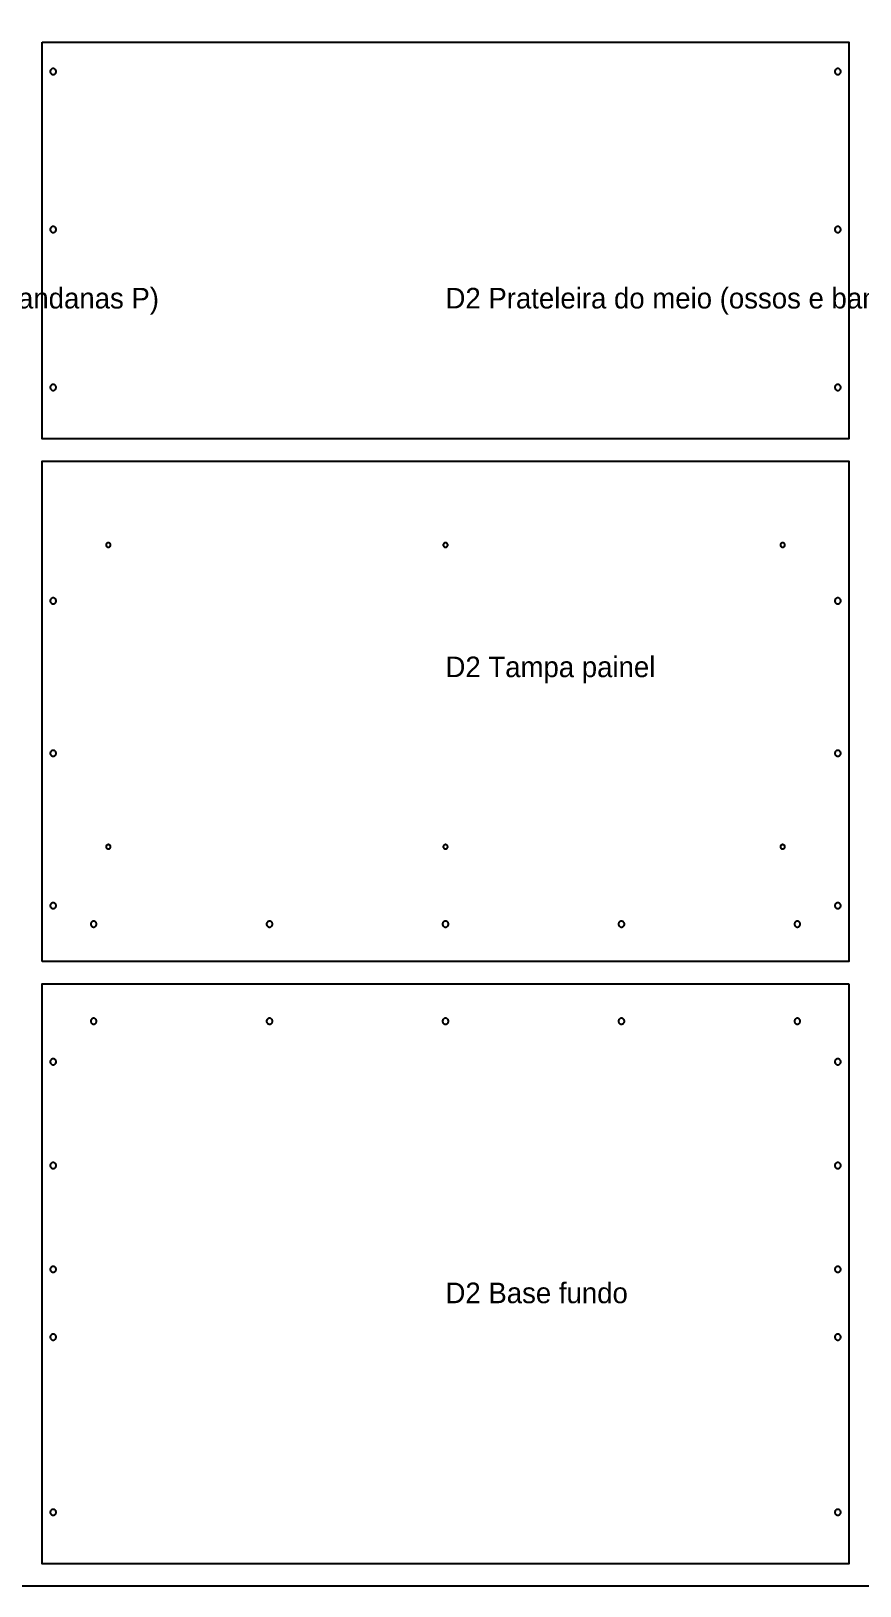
# Model space of a CAD drawing. Header units: millimetres. Extents: x 0 to 2802, y 0 to 1840.
# Drawn here: x 570 to 1134, y 0 to 1056 of the extents above; entities that cross this region are included whole.
import ezdxf

# ---------------------------------------------------------------- set-up
doc = ezdxf.new("R2010")
doc.units = ezdxf.units.MM
for name, color, linetype in [('CHAPA_NAO_CORTAR', 8, 'Continuous'), ('CORTE_EXTERNO', 1, 'Continuous'), ('CORTE_INTERNO', 5, 'Continuous'), ('ETIQUETAS_NAO_CORTAR', 8, 'Continuous')]:
    doc.layers.add(name, color=color, linetype=linetype)

msp = doc.modelspace()

# ---------------------------------------------------------------- linework, layer by layer
at = {"layer": 'CHAPA_NAO_CORTAR'}
msp.add_lwpolyline([(0, 0), (2750, 0), (2750, 1840), (0, 1840)], close=True, dxfattribs=at)
at = {"layer": 'CORTE_EXTERNO'}
for points in [[(578, 1048.5), (1126, 1048.5), (1126, 779), (578, 779), (578, 1048.5)], [(578, 424), (578, 764), (1126, 764), (1126, 424), (578, 424)], [(1126, 409), (1126, 15), (578, 15), (578, 409), (1126, 409)]]:
    msp.add_lwpolyline(points, close=True, dxfattribs=at)
at = {"layer": 'CORTE_INTERNO'}
for points in [[(587.3, 1029.3), (587.3, 1029.4), (587.2, 1029.6), (587, 1029.8), (586.9, 1029.9), (586.8, 1030), (586.6, 1030.2), (586.4, 1030.3), (586.3, 1030.3), (586.1, 1030.4), (585.9, 1030.5), (585.7, 1030.5), (585.5, 1030.5), (585.3, 1030.5), (585.1, 1030.5), (584.9, 1030.4), (584.7, 1030.3), (584.6, 1030.3), (584.4, 1030.2), (584.2, 1030), (584.1, 1029.9), (584, 1029.8), (583.8, 1029.6), (583.7, 1029.4), (583.7, 1029.3), (583.6, 1029.1), (583.5, 1028.9), (583.5, 1028.7), (583.5, 1028.5), (583.5, 1028.3), (583.5, 1028.1), (583.6, 1027.9), (583.7, 1027.7), (583.7, 1027.6), (583.8, 1027.4), (584, 1027.2), (584.1, 1027.1), (584.2, 1027), (584.4, 1026.8), (584.6, 1026.7), (584.7, 1026.7), (584.9, 1026.6), (585.1, 1026.5), (585.3, 1026.5), (585.5, 1026.5), (585.7, 1026.5), (585.9, 1026.5), (586.1, 1026.6), (586.3, 1026.7), (586.4, 1026.7), (586.6, 1026.8), (586.8, 1027), (586.9, 1027.1), (587, 1027.2), (587.2, 1027.4), (587.3, 1027.6), (587.3, 1027.7), (587.4, 1027.9), (587.5, 1028.1), (587.5, 1028.3), (587.5, 1028.5), (587.5, 1028.7), (587.5, 1028.9), (587.4, 1029.1), (587.3, 1029.3)], [(1120.5, 1028.7), (1120.5, 1028.9), (1120.4, 1029.1), (1120.3, 1029.3), (1120.3, 1029.4), (1120.2, 1029.6), (1120, 1029.8), (1119.9, 1029.9), (1119.8, 1030), (1119.6, 1030.2), (1119.4, 1030.3), (1119.3, 1030.3), (1119.1, 1030.4), (1118.9, 1030.5), (1118.7, 1030.5), (1118.5, 1030.5), (1118.3, 1030.5), (1118.1, 1030.5), (1117.9, 1030.4), (1117.7, 1030.3), (1117.6, 1030.3), (1117.4, 1030.2), (1117.2, 1030), (1117.1, 1029.9), (1117, 1029.8), (1116.8, 1029.6), (1116.7, 1029.4), (1116.7, 1029.3), (1116.6, 1029.1), (1116.5, 1028.9), (1116.5, 1028.7), (1116.5, 1028.5), (1116.5, 1028.3), (1116.5, 1028.1), (1116.6, 1027.9), (1116.7, 1027.7), (1116.7, 1027.6), (1116.8, 1027.4), (1117, 1027.2), (1117.1, 1027.1), (1117.2, 1027), (1117.4, 1026.8), (1117.6, 1026.7), (1117.7, 1026.7), (1117.9, 1026.6), (1118.1, 1026.5), (1118.3, 1026.5), (1118.5, 1026.5), (1118.7, 1026.5), (1118.9, 1026.5), (1119.1, 1026.6), (1119.3, 1026.7), (1119.4, 1026.7), (1119.6, 1026.8), (1119.8, 1027), (1119.9, 1027.1), (1120, 1027.2), (1120.2, 1027.4), (1120.3, 1027.6), (1120.3, 1027.7), (1120.4, 1027.9), (1120.5, 1028.1), (1120.5, 1028.3), (1120.5, 1028.5), (1120.5, 1028.7)], [(587.3, 922.2), (587.2, 922.4), (587, 922.5), (586.9, 922.7), (586.8, 922.8), (586.6, 922.9), (586.4, 923), (586.3, 923.1), (586.1, 923.2), (585.9, 923.2), (585.7, 923.2), (585.5, 923.2), (585.3, 923.2), (585.1, 923.2), (584.9, 923.2), (584.7, 923.1), (584.6, 923), (584.4, 922.9), (584.2, 922.8), (584.1, 922.7), (584, 922.5), (583.8, 922.4), (583.7, 922.2), (583.7, 922), (583.6, 921.8), (583.5, 921.6), (583.5, 921.4), (583.5, 921.2), (583.5, 921.1), (583.5, 920.9), (583.6, 920.7), (583.7, 920.5), (583.7, 920.3), (583.8, 920.1), (584, 920), (584.1, 919.8), (584.2, 919.7), (584.4, 919.6), (584.6, 919.5), (584.7, 919.4), (584.9, 919.3), (585.1, 919.3), (585.3, 919.3), (585.5, 919.2), (585.7, 919.3), (585.9, 919.3), (586.1, 919.3), (586.3, 919.4), (586.4, 919.5), (586.6, 919.6), (586.8, 919.7), (586.9, 919.8), (587, 920), (587.2, 920.1), (587.3, 920.3), (587.3, 920.5), (587.4, 920.7), (587.5, 920.9), (587.5, 921.1), (587.5, 921.2), (587.5, 921.4), (587.5, 921.6), (587.4, 921.8), (587.3, 922), (587.3, 922.2)], [(1120.5, 921.6), (1120.4, 921.8), (1120.3, 922), (1120.3, 922.2), (1120.2, 922.4), (1120, 922.5), (1119.9, 922.7), (1119.8, 922.8), (1119.6, 922.9), (1119.4, 923), (1119.3, 923.1), (1119.1, 923.2), (1118.9, 923.2), (1118.7, 923.2), (1118.5, 923.2), (1118.3, 923.2), (1118.1, 923.2), (1117.9, 923.2), (1117.7, 923.1), (1117.6, 923), (1117.4, 922.9), (1117.2, 922.8), (1117.1, 922.7), (1117, 922.5), (1116.8, 922.4), (1116.7, 922.2), (1116.7, 922), (1116.6, 921.8), (1116.5, 921.6), (1116.5, 921.4), (1116.5, 921.2), (1116.5, 921.1), (1116.5, 920.9), (1116.6, 920.7), (1116.7, 920.5), (1116.7, 920.3), (1116.8, 920.1), (1117, 920), (1117.1, 919.8), (1117.2, 919.7), (1117.4, 919.6), (1117.6, 919.5), (1117.7, 919.4), (1117.9, 919.3), (1118.1, 919.3), (1118.3, 919.3), (1118.5, 919.2), (1118.7, 919.3), (1118.9, 919.3), (1119.1, 919.3), (1119.3, 919.4), (1119.4, 919.5), (1119.6, 919.6), (1119.8, 919.7), (1119.9, 919.8), (1120, 920), (1120.2, 920.1), (1120.3, 920.3), (1120.3, 920.5), (1120.4, 920.7), (1120.5, 920.9), (1120.5, 921.1), (1120.5, 921.2), (1120.5, 921.4), (1120.5, 921.6)], [(587.2, 815.1), (587, 815.3), (586.9, 815.4), (586.8, 815.5), (586.6, 815.7), (586.4, 815.8), (586.3, 815.8), (586.1, 815.9), (585.9, 816), (585.7, 816), (585.5, 816), (585.3, 816), (585.1, 816), (584.9, 815.9), (584.7, 815.8), (584.6, 815.8), (584.4, 815.7), (584.2, 815.5), (584.1, 815.4), (584, 815.3), (583.8, 815.1), (583.7, 814.9), (583.7, 814.8), (583.6, 814.6), (583.5, 814.4), (583.5, 814.2), (583.5, 814), (583.5, 813.8), (583.5, 813.6), (583.6, 813.4), (583.7, 813.2), (583.7, 813.1), (583.8, 812.9), (584, 812.7), (584.1, 812.6), (584.2, 812.5), (584.4, 812.3), (584.6, 812.2), (584.7, 812.2), (584.9, 812.1), (585.1, 812), (585.3, 812), (585.5, 812), (585.7, 812), (585.9, 812), (586.1, 812.1), (586.3, 812.2), (586.4, 812.2), (586.6, 812.3), (586.8, 812.5), (586.9, 812.6), (587, 812.7), (587.2, 812.9), (587.3, 813.1), (587.3, 813.2), (587.4, 813.4), (587.5, 813.6), (587.5, 813.8), (587.5, 814), (587.5, 814.2), (587.5, 814.4), (587.4, 814.6), (587.3, 814.8), (587.3, 814.9), (587.2, 815.1)], [(1120.4, 814.6), (1120.3, 814.8), (1120.3, 814.9), (1120.2, 815.1), (1120, 815.3), (1119.9, 815.4), (1119.8, 815.5), (1119.6, 815.7), (1119.4, 815.8), (1119.3, 815.8), (1119.1, 815.9), (1118.9, 816), (1118.7, 816), (1118.5, 816), (1118.3, 816), (1118.1, 816), (1117.9, 815.9), (1117.7, 815.8), (1117.6, 815.8), (1117.4, 815.7), (1117.2, 815.5), (1117.1, 815.4), (1117, 815.3), (1116.8, 815.1), (1116.7, 814.9), (1116.7, 814.8), (1116.6, 814.6), (1116.5, 814.4), (1116.5, 814.2), (1116.5, 814), (1116.5, 813.8), (1116.5, 813.6), (1116.6, 813.4), (1116.7, 813.2), (1116.7, 813.1), (1116.8, 812.9), (1117, 812.7), (1117.1, 812.6), (1117.2, 812.5), (1117.4, 812.3), (1117.6, 812.2), (1117.7, 812.2), (1117.9, 812.1), (1118.1, 812), (1118.3, 812), (1118.5, 812), (1118.7, 812), (1118.9, 812), (1119.1, 812.1), (1119.3, 812.2), (1119.4, 812.2), (1119.6, 812.3), (1119.8, 812.5), (1119.9, 812.6), (1120, 812.7), (1120.2, 812.9), (1120.3, 813.1), (1120.3, 813.2), (1120.4, 813.4), (1120.5, 813.6), (1120.5, 813.8), (1120.5, 814), (1120.5, 814.2), (1120.5, 814.4), (1120.4, 814.6)], [(624.2, 707.8), (624.2, 708), (624.1, 708.1), (624, 708.2), (623.8, 708.2), (623.7, 708.3), (623.6, 708.4), (623.4, 708.4), (623.3, 708.5), (623.1, 708.5), (623, 708.5), (622.9, 708.5), (622.7, 708.5), (622.6, 708.4), (622.4, 708.4), (622.3, 708.3), (622.2, 708.2), (622, 708.2), (621.9, 708.1), (621.8, 708), (621.8, 707.8), (621.7, 707.7), (621.6, 707.6), (621.6, 707.4), (621.5, 707.3), (621.5, 707.1), (621.5, 707), (621.5, 706.9), (621.5, 706.7), (621.6, 706.6), (621.6, 706.4), (621.7, 706.3), (621.8, 706.2), (621.8, 706), (621.9, 705.9), (622, 705.8), (622.2, 705.8), (622.3, 705.7), (622.4, 705.6), (622.6, 705.6), (622.7, 705.5), (622.9, 705.5), (623, 705.5), (623.1, 705.5), (623.3, 705.5), (623.4, 705.6), (623.6, 705.6), (623.7, 705.7), (623.8, 705.8), (624, 705.8), (624.1, 705.9), (624.2, 706), (624.2, 706.2), (624.3, 706.3), (624.4, 706.4), (624.4, 706.6), (624.5, 706.7), (624.5, 706.9), (624.5, 707), (624.5, 707.1), (624.5, 707.3), (624.4, 707.4), (624.4, 707.6), (624.3, 707.7), (624.2, 707.8)], [(853.3, 707.7), (853.2, 707.8), (853.2, 708), (853.1, 708.1), (853, 708.2), (852.8, 708.2), (852.7, 708.3), (852.6, 708.4), (852.4, 708.4), (852.3, 708.5), (852.1, 708.5), (852, 708.5), (851.9, 708.5), (851.7, 708.5), (851.6, 708.4), (851.4, 708.4), (851.3, 708.3), (851.2, 708.2), (851, 708.2), (850.9, 708.1), (850.8, 708), (850.8, 707.8), (850.7, 707.7), (850.6, 707.6), (850.6, 707.4), (850.5, 707.3), (850.5, 707.1), (850.5, 707), (850.5, 706.9), (850.5, 706.7), (850.6, 706.6), (850.6, 706.4), (850.7, 706.3), (850.8, 706.2), (850.8, 706), (850.9, 705.9), (851, 705.8), (851.2, 705.8), (851.3, 705.7), (851.4, 705.6), (851.6, 705.6), (851.7, 705.5), (851.9, 705.5), (852, 705.5), (852.1, 705.5), (852.3, 705.5), (852.4, 705.6), (852.6, 705.6), (852.7, 705.7), (852.8, 705.8), (853, 705.8), (853.1, 705.9), (853.2, 706), (853.2, 706.2), (853.3, 706.3), (853.4, 706.4), (853.4, 706.6), (853.5, 706.7), (853.5, 706.9), (853.5, 707), (853.5, 707.1), (853.5, 707.3), (853.4, 707.4), (853.4, 707.6), (853.3, 707.7)], [(1082.4, 707.6), (1082.3, 707.7), (1082.2, 707.8), (1082.2, 708), (1082.1, 708.1), (1082, 708.2), (1081.8, 708.2), (1081.7, 708.3), (1081.6, 708.4), (1081.4, 708.4), (1081.3, 708.5), (1081.1, 708.5), (1081, 708.5), (1080.9, 708.5), (1080.7, 708.5), (1080.6, 708.4), (1080.4, 708.4), (1080.3, 708.3), (1080.2, 708.2), (1080, 708.2), (1079.9, 708.1), (1079.8, 708), (1079.8, 707.8), (1079.7, 707.7), (1079.6, 707.6), (1079.6, 707.4), (1079.5, 707.3), (1079.5, 707.1), (1079.5, 707), (1079.5, 706.9), (1079.5, 706.7), (1079.6, 706.6), (1079.6, 706.4), (1079.7, 706.3), (1079.8, 706.2), (1079.8, 706), (1079.9, 705.9), (1080, 705.8), (1080.2, 705.8), (1080.3, 705.7), (1080.4, 705.6), (1080.6, 705.6), (1080.7, 705.5), (1080.9, 705.5), (1081, 705.5), (1081.1, 705.5), (1081.3, 705.5), (1081.4, 705.6), (1081.6, 705.6), (1081.7, 705.7), (1081.8, 705.8), (1082, 705.8), (1082.1, 705.9), (1082.2, 706), (1082.2, 706.2), (1082.3, 706.3), (1082.4, 706.4), (1082.4, 706.6), (1082.5, 706.7), (1082.5, 706.9), (1082.5, 707), (1082.5, 707.1), (1082.5, 707.3), (1082.4, 707.4), (1082.4, 707.6)], [(585.7, 671), (585.5, 671), (585.3, 671), (585.1, 671), (584.9, 670.9), (584.7, 670.8), (584.6, 670.8), (584.4, 670.7), (584.2, 670.5), (584.1, 670.4), (584, 670.3), (583.8, 670.1), (583.7, 669.9), (583.7, 669.8), (583.6, 669.6), (583.5, 669.4), (583.5, 669.2), (583.5, 669), (583.5, 668.8), (583.5, 668.6), (583.6, 668.4), (583.7, 668.2), (583.7, 668.1), (583.8, 667.9), (584, 667.7), (584.1, 667.6), (584.2, 667.5), (584.4, 667.3), (584.6, 667.2), (584.7, 667.2), (584.9, 667.1), (585.1, 667), (585.3, 667), (585.5, 667), (585.7, 667), (585.9, 667), (586.1, 667.1), (586.3, 667.2), (586.4, 667.2), (586.6, 667.3), (586.8, 667.5), (586.9, 667.6), (587, 667.7), (587.2, 667.9), (587.3, 668.1), (587.3, 668.2), (587.4, 668.4), (587.5, 668.6), (587.5, 668.8), (587.5, 669), (587.5, 669.2), (587.5, 669.4), (587.4, 669.6), (587.3, 669.8), (587.3, 669.9), (587.2, 670.1), (587, 670.3), (586.9, 670.4), (586.8, 670.5), (586.6, 670.7), (586.4, 670.8), (586.3, 670.8), (586.1, 670.9), (585.9, 671), (585.7, 671)], [(1119.3, 670.8), (1119.1, 670.9), (1118.9, 671), (1118.7, 671), (1118.5, 671), (1118.3, 671), (1118.1, 671), (1117.9, 670.9), (1117.7, 670.8), (1117.6, 670.8), (1117.4, 670.7), (1117.2, 670.5), (1117.1, 670.4), (1117, 670.3), (1116.8, 670.1), (1116.7, 669.9), (1116.7, 669.8), (1116.6, 669.6), (1116.5, 669.4), (1116.5, 669.2), (1116.5, 669), (1116.5, 668.8), (1116.5, 668.6), (1116.6, 668.4), (1116.7, 668.2), (1116.7, 668.1), (1116.8, 667.9), (1117, 667.7), (1117.1, 667.6), (1117.2, 667.5), (1117.4, 667.3), (1117.6, 667.2), (1117.7, 667.2), (1117.9, 667.1), (1118.1, 667), (1118.3, 667), (1118.5, 667), (1118.7, 667), (1118.9, 667), (1119.1, 667.1), (1119.3, 667.2), (1119.4, 667.2), (1119.6, 667.3), (1119.8, 667.5), (1119.9, 667.6), (1120, 667.7), (1120.2, 667.9), (1120.3, 668.1), (1120.3, 668.2), (1120.4, 668.4), (1120.5, 668.6), (1120.5, 668.8), (1120.5, 669), (1120.5, 669.2), (1120.5, 669.4), (1120.4, 669.6), (1120.3, 669.8), (1120.3, 669.9), (1120.2, 670.1), (1120, 670.3), (1119.9, 670.4), (1119.8, 670.5), (1119.6, 670.7), (1119.4, 670.8), (1119.3, 670.8)], [(585.5, 567.5), (585.3, 567.5), (585.1, 567.5), (584.9, 567.4), (584.7, 567.3), (584.6, 567.3), (584.4, 567.2), (584.2, 567), (584.1, 566.9), (584, 566.8), (583.8, 566.6), (583.7, 566.4), (583.7, 566.3), (583.6, 566.1), (583.5, 565.9), (583.5, 565.7), (583.5, 565.5), (583.5, 565.3), (583.5, 565.1), (583.6, 564.9), (583.7, 564.7), (583.7, 564.6), (583.8, 564.4), (584, 564.2), (584.1, 564.1), (584.2, 564), (584.4, 563.8), (584.6, 563.7), (584.7, 563.7), (584.9, 563.6), (585.1, 563.5), (585.3, 563.5), (585.5, 563.5), (585.7, 563.5), (585.9, 563.5), (586.1, 563.6), (586.3, 563.7), (586.4, 563.7), (586.6, 563.8), (586.8, 564), (586.9, 564.1), (587, 564.2), (587.2, 564.4), (587.3, 564.6), (587.3, 564.7), (587.4, 564.9), (587.5, 565.1), (587.5, 565.3), (587.5, 565.5), (587.5, 565.7), (587.5, 565.9), (587.4, 566.1), (587.3, 566.3), (587.3, 566.4), (587.2, 566.6), (587, 566.8), (586.9, 566.9), (586.8, 567), (586.6, 567.2), (586.4, 567.3), (586.3, 567.3), (586.1, 567.4), (585.9, 567.5), (585.7, 567.5), (585.5, 567.5)], [(1119.1, 567.4), (1118.9, 567.5), (1118.7, 567.5), (1118.5, 567.5), (1118.3, 567.5), (1118.1, 567.5), (1117.9, 567.4), (1117.7, 567.3), (1117.6, 567.3), (1117.4, 567.2), (1117.2, 567), (1117.1, 566.9), (1117, 566.8), (1116.8, 566.6), (1116.7, 566.4), (1116.7, 566.3), (1116.6, 566.1), (1116.5, 565.9), (1116.5, 565.7), (1116.5, 565.5), (1116.5, 565.3), (1116.5, 565.1), (1116.6, 564.9), (1116.7, 564.7), (1116.7, 564.6), (1116.8, 564.4), (1117, 564.2), (1117.1, 564.1), (1117.2, 564), (1117.4, 563.8), (1117.6, 563.7), (1117.7, 563.7), (1117.9, 563.6), (1118.1, 563.5), (1118.3, 563.5), (1118.5, 563.5), (1118.7, 563.5), (1118.9, 563.5), (1119.1, 563.6), (1119.3, 563.7), (1119.4, 563.7), (1119.6, 563.8), (1119.8, 564), (1119.9, 564.1), (1120, 564.2), (1120.2, 564.4), (1120.3, 564.6), (1120.3, 564.7), (1120.4, 564.9), (1120.5, 565.1), (1120.5, 565.3), (1120.5, 565.5), (1120.5, 565.7), (1120.5, 565.9), (1120.4, 566.1), (1120.3, 566.3), (1120.3, 566.4), (1120.2, 566.6), (1120, 566.8), (1119.9, 566.9), (1119.8, 567), (1119.6, 567.2), (1119.4, 567.3), (1119.3, 567.3), (1119.1, 567.4)], [(624.4, 502.4), (624.4, 502.6), (624.3, 502.7), (624.2, 502.8), (624.2, 503), (624.1, 503.1), (624, 503.2), (623.8, 503.2), (623.7, 503.3), (623.6, 503.4), (623.4, 503.4), (623.3, 503.5), (623.1, 503.5), (623, 503.5), (622.9, 503.5), (622.7, 503.5), (622.6, 503.4), (622.4, 503.4), (622.3, 503.3), (622.2, 503.2), (622, 503.2), (621.9, 503.1), (621.8, 503), (621.8, 502.8), (621.7, 502.7), (621.6, 502.6), (621.6, 502.4), (621.5, 502.3), (621.5, 502.1), (621.5, 502), (621.5, 501.9), (621.5, 501.7), (621.6, 501.6), (621.6, 501.4), (621.7, 501.3), (621.8, 501.2), (621.8, 501), (621.9, 500.9), (622, 500.8), (622.2, 500.8), (622.3, 500.7), (622.4, 500.6), (622.6, 500.6), (622.7, 500.5), (622.9, 500.5), (623, 500.5), (623.1, 500.5), (623.3, 500.5), (623.4, 500.6), (623.6, 500.6), (623.7, 500.7), (623.8, 500.8), (624, 500.8), (624.1, 500.9), (624.2, 501), (624.2, 501.2), (624.3, 501.3), (624.4, 501.4), (624.4, 501.6), (624.5, 501.7), (624.5, 501.9), (624.5, 502), (624.5, 502.1), (624.5, 502.3), (624.4, 502.4)], [(853.5, 502.3), (853.4, 502.4), (853.4, 502.6), (853.3, 502.7), (853.2, 502.8), (853.2, 503), (853.1, 503.1), (853, 503.2), (852.8, 503.2), (852.7, 503.3), (852.6, 503.4), (852.4, 503.4), (852.3, 503.5), (852.1, 503.5), (852, 503.5), (851.9, 503.5), (851.7, 503.5), (851.6, 503.4), (851.4, 503.4), (851.3, 503.3), (851.2, 503.2), (851, 503.2), (850.9, 503.1), (850.8, 503), (850.8, 502.8), (850.7, 502.7), (850.6, 502.6), (850.6, 502.4), (850.5, 502.3), (850.5, 502.1), (850.5, 502), (850.5, 501.9), (850.5, 501.7), (850.6, 501.6), (850.6, 501.4), (850.7, 501.3), (850.8, 501.2), (850.8, 501), (850.9, 500.9), (851, 500.8), (851.2, 500.8), (851.3, 500.7), (851.4, 500.6), (851.6, 500.6), (851.7, 500.5), (851.9, 500.5), (852, 500.5), (852.1, 500.5), (852.3, 500.5), (852.4, 500.6), (852.6, 500.6), (852.7, 500.7), (852.8, 500.8), (853, 500.8), (853.1, 500.9), (853.2, 501), (853.2, 501.2), (853.3, 501.3), (853.4, 501.4), (853.4, 501.6), (853.5, 501.7), (853.5, 501.9), (853.5, 502), (853.5, 502.1), (853.5, 502.3)], [(1082.5, 502.1), (1082.5, 502.3), (1082.4, 502.4), (1082.4, 502.6), (1082.3, 502.7), (1082.2, 502.8), (1082.2, 503), (1082.1, 503.1), (1082, 503.2), (1081.8, 503.2), (1081.7, 503.3), (1081.6, 503.4), (1081.4, 503.4), (1081.3, 503.5), (1081.1, 503.5), (1081, 503.5), (1080.9, 503.5), (1080.7, 503.5), (1080.6, 503.4), (1080.4, 503.4), (1080.3, 503.3), (1080.2, 503.2), (1080, 503.2), (1079.9, 503.1), (1079.8, 503), (1079.8, 502.8), (1079.7, 502.7), (1079.6, 502.6), (1079.6, 502.4), (1079.5, 502.3), (1079.5, 502.1), (1079.5, 502), (1079.5, 501.9), (1079.5, 501.7), (1079.6, 501.6), (1079.6, 501.4), (1079.7, 501.3), (1079.8, 501.2), (1079.8, 501), (1079.9, 500.9), (1080, 500.8), (1080.2, 500.8), (1080.3, 500.7), (1080.4, 500.6), (1080.6, 500.6), (1080.7, 500.5), (1080.9, 500.5), (1081, 500.5), (1081.1, 500.5), (1081.3, 500.5), (1081.4, 500.6), (1081.6, 500.6), (1081.7, 500.7), (1081.8, 500.8), (1082, 500.8), (1082.1, 500.9), (1082.2, 501), (1082.2, 501.2), (1082.3, 501.3), (1082.4, 501.4), (1082.4, 501.6), (1082.5, 501.7), (1082.5, 501.9), (1082.5, 502), (1082.5, 502.1)], [(585.3, 464), (585.1, 464), (584.9, 463.9), (584.7, 463.8), (584.6, 463.8), (584.4, 463.7), (584.2, 463.5), (584.1, 463.4), (584, 463.3), (583.8, 463.1), (583.7, 462.9), (583.7, 462.8), (583.6, 462.6), (583.5, 462.4), (583.5, 462.2), (583.5, 462), (583.5, 461.8), (583.5, 461.6), (583.6, 461.4), (583.7, 461.2), (583.7, 461.1), (583.8, 460.9), (584, 460.7), (584.1, 460.6), (584.2, 460.5), (584.4, 460.3), (584.6, 460.2), (584.7, 460.2), (584.9, 460.1), (585.1, 460), (585.3, 460), (585.5, 460), (585.7, 460), (585.9, 460), (586.1, 460.1), (586.3, 460.2), (586.4, 460.2), (586.6, 460.3), (586.8, 460.5), (586.9, 460.6), (587, 460.7), (587.2, 460.9), (587.3, 461.1), (587.3, 461.2), (587.4, 461.4), (587.5, 461.6), (587.5, 461.8), (587.5, 462), (587.5, 462.2), (587.5, 462.4), (587.4, 462.6), (587.3, 462.8), (587.3, 462.9), (587.2, 463.1), (587, 463.3), (586.9, 463.4), (586.8, 463.5), (586.6, 463.7), (586.4, 463.8), (586.3, 463.8), (586.1, 463.9), (585.9, 464), (585.7, 464), (585.5, 464), (585.3, 464)], [(1118.9, 464), (1118.7, 464), (1118.5, 464), (1118.3, 464), (1118.1, 464), (1117.9, 463.9), (1117.7, 463.8), (1117.6, 463.8), (1117.4, 463.7), (1117.2, 463.5), (1117.1, 463.4), (1117, 463.3), (1116.8, 463.1), (1116.7, 462.9), (1116.7, 462.8), (1116.6, 462.6), (1116.5, 462.4), (1116.5, 462.2), (1116.5, 462), (1116.5, 461.8), (1116.5, 461.6), (1116.6, 461.4), (1116.7, 461.2), (1116.7, 461.1), (1116.8, 460.9), (1117, 460.7), (1117.1, 460.6), (1117.2, 460.5), (1117.4, 460.3), (1117.6, 460.2), (1117.7, 460.2), (1117.9, 460.1), (1118.1, 460), (1118.3, 460), (1118.5, 460), (1118.7, 460), (1118.9, 460), (1119.1, 460.1), (1119.3, 460.2), (1119.4, 460.2), (1119.6, 460.3), (1119.8, 460.5), (1119.9, 460.6), (1120, 460.7), (1120.2, 460.9), (1120.3, 461.1), (1120.3, 461.2), (1120.4, 461.4), (1120.5, 461.6), (1120.5, 461.8), (1120.5, 462), (1120.5, 462.2), (1120.5, 462.4), (1120.4, 462.6), (1120.3, 462.8), (1120.3, 462.9), (1120.2, 463.1), (1120, 463.3), (1119.9, 463.4), (1119.8, 463.5), (1119.6, 463.7), (1119.4, 463.8), (1119.3, 463.8), (1119.1, 463.9), (1118.9, 464)], [(613.9, 451.3), (613.8, 451.3), (613.6, 451.4), (613.4, 451.5), (613.2, 451.5), (613, 451.5), (612.8, 451.5), (612.6, 451.5), (612.4, 451.4), (612.2, 451.3), (612.1, 451.3), (611.9, 451.2), (611.7, 451), (611.6, 450.9), (611.5, 450.8), (611.3, 450.6), (611.2, 450.4), (611.2, 450.3), (611.1, 450.1), (611, 449.9), (611, 449.7), (611, 449.5), (611, 449.3), (611, 449.1), (611.1, 448.9), (611.2, 448.7), (611.2, 448.6), (611.3, 448.4), (611.5, 448.2), (611.6, 448.1), (611.7, 448), (611.9, 447.8), (612.1, 447.7), (612.2, 447.7), (612.4, 447.6), (612.6, 447.5), (612.8, 447.5), (613, 447.5), (613.2, 447.5), (613.4, 447.5), (613.6, 447.6), (613.8, 447.7), (613.9, 447.7), (614.1, 447.8), (614.3, 448), (614.4, 448.1), (614.5, 448.2), (614.7, 448.4), (614.8, 448.6), (614.8, 448.7), (614.9, 448.9), (615, 449.1), (615, 449.3), (615, 449.5), (615, 449.7), (615, 449.9), (614.9, 450.1), (614.8, 450.3), (614.8, 450.4), (614.7, 450.6), (614.5, 450.8), (614.4, 450.9), (614.3, 451), (614.1, 451.2), (613.9, 451.3)], [(733.6, 451.2), (733.4, 451.3), (733.3, 451.3), (733.1, 451.4), (732.9, 451.5), (732.7, 451.5), (732.5, 451.5), (732.3, 451.5), (732.1, 451.5), (731.9, 451.4), (731.7, 451.3), (731.6, 451.3), (731.4, 451.2), (731.2, 451), (731.1, 450.9), (731, 450.8), (730.8, 450.6), (730.7, 450.4), (730.7, 450.3), (730.6, 450.1), (730.5, 449.9), (730.5, 449.7), (730.5, 449.5), (730.5, 449.3), (730.5, 449.1), (730.6, 448.9), (730.7, 448.7), (730.7, 448.6), (730.8, 448.4), (731, 448.2), (731.1, 448.1), (731.2, 448), (731.4, 447.8), (731.6, 447.7), (731.7, 447.7), (731.9, 447.6), (732.1, 447.5), (732.3, 447.5), (732.5, 447.5), (732.7, 447.5), (732.9, 447.5), (733.1, 447.6), (733.3, 447.7), (733.4, 447.7), (733.6, 447.8), (733.8, 448), (733.9, 448.1), (734, 448.2), (734.2, 448.4), (734.3, 448.6), (734.3, 448.7), (734.4, 448.9), (734.5, 449.1), (734.5, 449.3), (734.5, 449.5), (734.5, 449.7), (734.5, 449.9), (734.4, 450.1), (734.3, 450.3), (734.3, 450.4), (734.2, 450.6), (734, 450.8), (733.9, 450.9), (733.8, 451), (733.6, 451.2)], [(853.3, 451), (853.1, 451.2), (852.9, 451.3), (852.8, 451.3), (852.6, 451.4), (852.4, 451.5), (852.2, 451.5), (852, 451.5), (851.8, 451.5), (851.6, 451.5), (851.4, 451.4), (851.2, 451.3), (851.1, 451.3), (850.9, 451.2), (850.7, 451), (850.6, 450.9), (850.5, 450.8), (850.3, 450.6), (850.2, 450.4), (850.2, 450.3), (850.1, 450.1), (850, 449.9), (850, 449.7), (850, 449.5), (850, 449.3), (850, 449.1), (850.1, 448.9), (850.2, 448.7), (850.2, 448.6), (850.3, 448.4), (850.5, 448.2), (850.6, 448.1), (850.7, 448), (850.9, 447.8), (851.1, 447.7), (851.2, 447.7), (851.4, 447.6), (851.6, 447.5), (851.8, 447.5), (852, 447.5), (852.2, 447.5), (852.4, 447.5), (852.6, 447.6), (852.8, 447.7), (852.9, 447.7), (853.1, 447.8), (853.3, 448), (853.4, 448.1), (853.5, 448.2), (853.7, 448.4), (853.8, 448.6), (853.8, 448.7), (853.9, 448.9), (854, 449.1), (854, 449.3), (854, 449.5), (854, 449.7), (854, 449.9), (853.9, 450.1), (853.8, 450.3), (853.8, 450.4), (853.7, 450.6), (853.5, 450.8), (853.4, 450.9), (853.3, 451)], [(972.9, 450.9), (972.8, 451), (972.6, 451.2), (972.4, 451.3), (972.3, 451.3), (972.1, 451.4), (971.9, 451.5), (971.7, 451.5), (971.5, 451.5), (971.3, 451.5), (971.1, 451.5), (970.9, 451.4), (970.7, 451.3), (970.6, 451.3), (970.4, 451.2), (970.2, 451), (970.1, 450.9), (970, 450.8), (969.8, 450.6), (969.7, 450.4), (969.7, 450.3), (969.6, 450.1), (969.5, 449.9), (969.5, 449.7), (969.5, 449.5), (969.5, 449.3), (969.5, 449.1), (969.6, 448.9), (969.7, 448.7), (969.7, 448.6), (969.8, 448.4), (970, 448.2), (970.1, 448.1), (970.2, 448), (970.4, 447.8), (970.6, 447.7), (970.7, 447.7), (970.9, 447.6), (971.1, 447.5), (971.3, 447.5), (971.5, 447.5), (971.7, 447.5), (971.9, 447.5), (972.1, 447.6), (972.3, 447.7), (972.4, 447.7), (972.6, 447.8), (972.8, 448), (972.9, 448.1), (973, 448.2), (973.2, 448.4), (973.3, 448.6), (973.3, 448.7), (973.4, 448.9), (973.5, 449.1), (973.5, 449.3), (973.5, 449.5), (973.5, 449.7), (973.5, 449.9), (973.4, 450.1), (973.3, 450.3), (973.3, 450.4), (973.2, 450.6), (973, 450.8), (972.9, 450.9)], [(1092.5, 450.8), (1092.4, 450.9), (1092.3, 451), (1092.1, 451.2), (1091.9, 451.3), (1091.8, 451.3), (1091.6, 451.4), (1091.4, 451.5), (1091.2, 451.5), (1091, 451.5), (1090.8, 451.5), (1090.6, 451.5), (1090.4, 451.4), (1090.2, 451.3), (1090.1, 451.3), (1089.9, 451.2), (1089.7, 451), (1089.6, 450.9), (1089.5, 450.8), (1089.3, 450.6), (1089.2, 450.4), (1089.2, 450.3), (1089.1, 450.1), (1089, 449.9), (1089, 449.7), (1089, 449.5), (1089, 449.3), (1089, 449.1), (1089.1, 448.9), (1089.2, 448.7), (1089.2, 448.6), (1089.3, 448.4), (1089.5, 448.2), (1089.6, 448.1), (1089.7, 448), (1089.9, 447.8), (1090.1, 447.7), (1090.2, 447.7), (1090.4, 447.6), (1090.6, 447.5), (1090.8, 447.5), (1091, 447.5), (1091.2, 447.5), (1091.4, 447.5), (1091.6, 447.6), (1091.8, 447.7), (1091.9, 447.7), (1092.1, 447.8), (1092.3, 448), (1092.4, 448.1), (1092.5, 448.2), (1092.7, 448.4), (1092.8, 448.6), (1092.8, 448.7), (1092.9, 448.9), (1093, 449.1), (1093, 449.3), (1093, 449.5), (1093, 449.7), (1093, 449.9), (1092.9, 450.1), (1092.8, 450.3), (1092.8, 450.4), (1092.7, 450.6), (1092.5, 450.8)], [(614.8, 384.4), (614.7, 384.6), (614.5, 384.8), (614.4, 384.9), (614.3, 385), (614.1, 385.2), (613.9, 385.3), (613.8, 385.3), (613.6, 385.4), (613.4, 385.5), (613.2, 385.5), (613, 385.5), (612.8, 385.5), (612.6, 385.5), (612.4, 385.4), (612.2, 385.3), (612.1, 385.3), (611.9, 385.2), (611.7, 385), (611.6, 384.9), (611.5, 384.8), (611.3, 384.6), (611.2, 384.4), (611.2, 384.3), (611.1, 384.1), (611, 383.9), (611, 383.7), (611, 383.5), (611, 383.3), (611, 383.1), (611.1, 382.9), (611.2, 382.7), (611.2, 382.6), (611.3, 382.4), (611.5, 382.2), (611.6, 382.1), (611.7, 382), (611.9, 381.8), (612.1, 381.7), (612.2, 381.7), (612.4, 381.6), (612.6, 381.5), (612.8, 381.5), (613, 381.5), (613.2, 381.5), (613.4, 381.5), (613.6, 381.6), (613.8, 381.7), (613.9, 381.7), (614.1, 381.8), (614.3, 382), (614.4, 382.1), (614.5, 382.2), (614.7, 382.4), (614.8, 382.6), (614.8, 382.7), (614.9, 382.9), (615, 383.1), (615, 383.3), (615, 383.5), (615, 383.7), (615, 383.9), (614.9, 384.1), (614.8, 384.3), (614.8, 384.4)], [(734.3, 384.3), (734.3, 384.4), (734.2, 384.6), (734, 384.8), (733.9, 384.9), (733.8, 385), (733.6, 385.2), (733.4, 385.3), (733.3, 385.3), (733.1, 385.4), (732.9, 385.5), (732.7, 385.5), (732.5, 385.5), (732.3, 385.5), (732.1, 385.5), (731.9, 385.4), (731.7, 385.3), (731.6, 385.3), (731.4, 385.2), (731.2, 385), (731.1, 384.9), (731, 384.8), (730.8, 384.6), (730.7, 384.4), (730.7, 384.3), (730.6, 384.1), (730.5, 383.9), (730.5, 383.7), (730.5, 383.5), (730.5, 383.3), (730.5, 383.1), (730.6, 382.9), (730.7, 382.7), (730.7, 382.6), (730.8, 382.4), (731, 382.2), (731.1, 382.1), (731.2, 382), (731.4, 381.8), (731.6, 381.7), (731.7, 381.7), (731.9, 381.6), (732.1, 381.5), (732.3, 381.5), (732.5, 381.5), (732.7, 381.5), (732.9, 381.5), (733.1, 381.6), (733.3, 381.7), (733.4, 381.7), (733.6, 381.8), (733.8, 382), (733.9, 382.1), (734, 382.2), (734.2, 382.4), (734.3, 382.6), (734.3, 382.7), (734.4, 382.9), (734.5, 383.1), (734.5, 383.3), (734.5, 383.5), (734.5, 383.7), (734.5, 383.9), (734.4, 384.1), (734.3, 384.3)], [(853.9, 384.1), (853.8, 384.3), (853.8, 384.4), (853.7, 384.6), (853.5, 384.8), (853.4, 384.9), (853.3, 385), (853.1, 385.2), (852.9, 385.3), (852.8, 385.3), (852.6, 385.4), (852.4, 385.5), (852.2, 385.5), (852, 385.5), (851.8, 385.5), (851.6, 385.5), (851.4, 385.4), (851.2, 385.3), (851.1, 385.3), (850.9, 385.2), (850.7, 385), (850.6, 384.9), (850.5, 384.8), (850.3, 384.6), (850.2, 384.4), (850.2, 384.3), (850.1, 384.1), (850, 383.9), (850, 383.7), (850, 383.5), (850, 383.3), (850, 383.1), (850.1, 382.9), (850.2, 382.7), (850.2, 382.6), (850.3, 382.4), (850.5, 382.2), (850.6, 382.1), (850.7, 382), (850.9, 381.8), (851.1, 381.7), (851.2, 381.7), (851.4, 381.6), (851.6, 381.5), (851.8, 381.5), (852, 381.5), (852.2, 381.5), (852.4, 381.5), (852.6, 381.6), (852.8, 381.7), (852.9, 381.7), (853.1, 381.8), (853.3, 382), (853.4, 382.1), (853.5, 382.2), (853.7, 382.4), (853.8, 382.6), (853.8, 382.7), (853.9, 382.9), (854, 383.1), (854, 383.3), (854, 383.5), (854, 383.7), (854, 383.9), (853.9, 384.1)], [(973.5, 383.9), (973.4, 384.1), (973.3, 384.3), (973.3, 384.4), (973.2, 384.6), (973, 384.8), (972.9, 384.9), (972.8, 385), (972.6, 385.2), (972.4, 385.3), (972.3, 385.3), (972.1, 385.4), (971.9, 385.5), (971.7, 385.5), (971.5, 385.5), (971.3, 385.5), (971.1, 385.5), (970.9, 385.4), (970.7, 385.3), (970.6, 385.3), (970.4, 385.2), (970.2, 385), (970.1, 384.9), (970, 384.8), (969.8, 384.6), (969.7, 384.4), (969.7, 384.3), (969.6, 384.1), (969.5, 383.9), (969.5, 383.7), (969.5, 383.5), (969.5, 383.3), (969.5, 383.1), (969.6, 382.9), (969.7, 382.7), (969.7, 382.6), (969.8, 382.4), (970, 382.2), (970.1, 382.1), (970.2, 382), (970.4, 381.8), (970.6, 381.7), (970.7, 381.7), (970.9, 381.6), (971.1, 381.5), (971.3, 381.5), (971.5, 381.5), (971.7, 381.5), (971.9, 381.5), (972.1, 381.6), (972.3, 381.7), (972.4, 381.7), (972.6, 381.8), (972.8, 382), (972.9, 382.1), (973, 382.2), (973.2, 382.4), (973.3, 382.6), (973.3, 382.7), (973.4, 382.9), (973.5, 383.1), (973.5, 383.3), (973.5, 383.5), (973.5, 383.7), (973.5, 383.9)], [(1093, 383.7), (1093, 383.9), (1092.9, 384.1), (1092.8, 384.3), (1092.8, 384.4), (1092.7, 384.6), (1092.5, 384.8), (1092.4, 384.9), (1092.3, 385), (1092.1, 385.2), (1091.9, 385.3), (1091.8, 385.3), (1091.6, 385.4), (1091.4, 385.5), (1091.2, 385.5), (1091, 385.5), (1090.8, 385.5), (1090.6, 385.5), (1090.4, 385.4), (1090.2, 385.3), (1090.1, 385.3), (1089.9, 385.2), (1089.7, 385), (1089.6, 384.9), (1089.5, 384.8), (1089.3, 384.6), (1089.2, 384.4), (1089.2, 384.3), (1089.1, 384.1), (1089, 383.9), (1089, 383.7), (1089, 383.5), (1089, 383.3), (1089, 383.1), (1089.1, 382.9), (1089.2, 382.7), (1089.2, 382.6), (1089.3, 382.4), (1089.5, 382.2), (1089.6, 382.1), (1089.7, 382), (1089.9, 381.8), (1090.1, 381.7), (1090.2, 381.7), (1090.4, 381.6), (1090.6, 381.5), (1090.8, 381.5), (1091, 381.5), (1091.2, 381.5), (1091.4, 381.5), (1091.6, 381.6), (1091.8, 381.7), (1091.9, 381.7), (1092.1, 381.8), (1092.3, 382), (1092.4, 382.1), (1092.5, 382.2), (1092.7, 382.4), (1092.8, 382.6), (1092.8, 382.7), (1092.9, 382.9), (1093, 383.1), (1093, 383.3), (1093, 383.5), (1093, 383.7)], [(586.4, 357.8), (586.3, 357.8), (586.1, 357.9), (585.9, 358), (585.7, 358), (585.5, 358), (585.3, 358), (585.1, 358), (584.9, 357.9), (584.7, 357.8), (584.6, 357.8), (584.4, 357.7), (584.2, 357.5), (584.1, 357.4), (584, 357.3), (583.8, 357.1), (583.7, 356.9), (583.7, 356.8), (583.6, 356.6), (583.5, 356.4), (583.5, 356.2), (583.5, 356), (583.5, 355.8), (583.5, 355.6), (583.6, 355.4), (583.7, 355.2), (583.7, 355.1), (583.8, 354.9), (584, 354.7), (584.1, 354.6), (584.2, 354.5), (584.4, 354.3), (584.6, 354.2), (584.7, 354.2), (584.9, 354.1), (585.1, 354), (585.3, 354), (585.5, 354), (585.7, 354), (585.9, 354), (586.1, 354.1), (586.3, 354.2), (586.4, 354.2), (586.6, 354.3), (586.8, 354.5), (586.9, 354.6), (587, 354.7), (587.2, 354.9), (587.3, 355.1), (587.3, 355.2), (587.4, 355.4), (587.5, 355.6), (587.5, 355.8), (587.5, 356), (587.5, 356.2), (587.5, 356.4), (587.4, 356.6), (587.3, 356.8), (587.3, 356.9), (587.2, 357.1), (587, 357.3), (586.9, 357.4), (586.8, 357.5), (586.6, 357.7), (586.4, 357.8)], [(1120.2, 357.1), (1120, 357.3), (1119.9, 357.4), (1119.8, 357.5), (1119.6, 357.7), (1119.4, 357.8), (1119.3, 357.8), (1119.1, 357.9), (1118.9, 358), (1118.7, 358), (1118.5, 358), (1118.3, 358), (1118.1, 358), (1117.9, 357.9), (1117.7, 357.8), (1117.6, 357.8), (1117.4, 357.7), (1117.2, 357.5), (1117.1, 357.4), (1117, 357.3), (1116.8, 357.1), (1116.7, 356.9), (1116.7, 356.8), (1116.6, 356.6), (1116.5, 356.4), (1116.5, 356.2), (1116.5, 356), (1116.5, 355.8), (1116.5, 355.6), (1116.6, 355.4), (1116.7, 355.2), (1116.7, 355.1), (1116.8, 354.9), (1117, 354.7), (1117.1, 354.6), (1117.2, 354.5), (1117.4, 354.3), (1117.6, 354.2), (1117.7, 354.2), (1117.9, 354.1), (1118.1, 354), (1118.3, 354), (1118.5, 354), (1118.7, 354), (1118.9, 354), (1119.1, 354.1), (1119.3, 354.2), (1119.4, 354.2), (1119.6, 354.3), (1119.8, 354.5), (1119.9, 354.6), (1120, 354.7), (1120.2, 354.9), (1120.3, 355.1), (1120.3, 355.2), (1120.4, 355.4), (1120.5, 355.6), (1120.5, 355.8), (1120.5, 356), (1120.5, 356.2), (1120.5, 356.4), (1120.4, 356.6), (1120.3, 356.8), (1120.3, 356.9), (1120.2, 357.1)], [(586.3, 287.3), (586.1, 287.4), (585.9, 287.5), (585.7, 287.5), (585.5, 287.5), (585.3, 287.5), (585.1, 287.5), (584.9, 287.4), (584.7, 287.3), (584.6, 287.3), (584.4, 287.2), (584.2, 287), (584.1, 286.9), (584, 286.8), (583.8, 286.6), (583.7, 286.4), (583.7, 286.3), (583.6, 286.1), (583.5, 285.9), (583.5, 285.7), (583.5, 285.5), (583.5, 285.3), (583.5, 285.1), (583.6, 284.9), (583.7, 284.7), (583.7, 284.6), (583.8, 284.4), (584, 284.2), (584.1, 284.1), (584.2, 284), (584.4, 283.8), (584.6, 283.7), (584.7, 283.7), (584.9, 283.6), (585.1, 283.5), (585.3, 283.5), (585.5, 283.5), (585.7, 283.5), (585.9, 283.5), (586.1, 283.6), (586.3, 283.7), (586.4, 283.7), (586.6, 283.8), (586.8, 284), (586.9, 284.1), (587, 284.2), (587.2, 284.4), (587.3, 284.6), (587.3, 284.7), (587.4, 284.9), (587.5, 285.1), (587.5, 285.3), (587.5, 285.5), (587.5, 285.7), (587.5, 285.9), (587.4, 286.1), (587.3, 286.3), (587.3, 286.4), (587.2, 286.6), (587, 286.8), (586.9, 286.9), (586.8, 287), (586.6, 287.2), (586.4, 287.3), (586.3, 287.3)], [(1120, 286.8), (1119.9, 286.9), (1119.8, 287), (1119.6, 287.2), (1119.4, 287.3), (1119.3, 287.3), (1119.1, 287.4), (1118.9, 287.5), (1118.7, 287.5), (1118.5, 287.5), (1118.3, 287.5), (1118.1, 287.5), (1117.9, 287.4), (1117.7, 287.3), (1117.6, 287.3), (1117.4, 287.2), (1117.2, 287), (1117.1, 286.9), (1117, 286.8), (1116.8, 286.6), (1116.7, 286.4), (1116.7, 286.3), (1116.6, 286.1), (1116.5, 285.9), (1116.5, 285.7), (1116.5, 285.5), (1116.5, 285.3), (1116.5, 285.1), (1116.6, 284.9), (1116.7, 284.7), (1116.7, 284.6), (1116.8, 284.4), (1117, 284.2), (1117.1, 284.1), (1117.2, 284), (1117.4, 283.8), (1117.6, 283.7), (1117.7, 283.7), (1117.9, 283.6), (1118.1, 283.5), (1118.3, 283.5), (1118.5, 283.5), (1118.7, 283.5), (1118.9, 283.5), (1119.1, 283.6), (1119.3, 283.7), (1119.4, 283.7), (1119.6, 283.8), (1119.8, 284), (1119.9, 284.1), (1120, 284.2), (1120.2, 284.4), (1120.3, 284.6), (1120.3, 284.7), (1120.4, 284.9), (1120.5, 285.1), (1120.5, 285.3), (1120.5, 285.5), (1120.5, 285.7), (1120.5, 285.9), (1120.4, 286.1), (1120.3, 286.3), (1120.3, 286.4), (1120.2, 286.6), (1120, 286.8)], [(586.1, 216.9), (585.9, 217), (585.7, 217), (585.5, 217), (585.3, 217), (585.1, 217), (584.9, 216.9), (584.7, 216.8), (584.6, 216.8), (584.4, 216.7), (584.2, 216.5), (584.1, 216.4), (584, 216.3), (583.8, 216.1), (583.7, 215.9), (583.7, 215.8), (583.6, 215.6), (583.5, 215.4), (583.5, 215.2), (583.5, 215), (583.5, 214.8), (583.5, 214.6), (583.6, 214.4), (583.7, 214.2), (583.7, 214.1), (583.8, 213.9), (584, 213.7), (584.1, 213.6), (584.2, 213.5), (584.4, 213.3), (584.6, 213.2), (584.7, 213.2), (584.9, 213.1), (585.1, 213), (585.3, 213), (585.5, 213), (585.7, 213), (585.9, 213), (586.1, 213.1), (586.3, 213.2), (586.4, 213.2), (586.6, 213.3), (586.8, 213.5), (586.9, 213.6), (587, 213.7), (587.2, 213.9), (587.3, 214.1), (587.3, 214.2), (587.4, 214.4), (587.5, 214.6), (587.5, 214.8), (587.5, 215), (587.5, 215.2), (587.5, 215.4), (587.4, 215.6), (587.3, 215.8), (587.3, 215.9), (587.2, 216.1), (587, 216.3), (586.9, 216.4), (586.8, 216.5), (586.6, 216.7), (586.4, 216.8), (586.3, 216.8), (586.1, 216.9)], [(1119.9, 216.4), (1119.8, 216.5), (1119.6, 216.7), (1119.4, 216.8), (1119.3, 216.8), (1119.1, 216.9), (1118.9, 217), (1118.7, 217), (1118.5, 217), (1118.3, 217), (1118.1, 217), (1117.9, 216.9), (1117.7, 216.8), (1117.6, 216.8), (1117.4, 216.7), (1117.2, 216.5), (1117.1, 216.4), (1117, 216.3), (1116.8, 216.1), (1116.7, 215.9), (1116.7, 215.8), (1116.6, 215.6), (1116.5, 215.4), (1116.5, 215.2), (1116.5, 215), (1116.5, 214.8), (1116.5, 214.6), (1116.6, 214.4), (1116.7, 214.2), (1116.7, 214.1), (1116.8, 213.9), (1117, 213.7), (1117.1, 213.6), (1117.2, 213.5), (1117.4, 213.3), (1117.6, 213.2), (1117.7, 213.2), (1117.9, 213.1), (1118.1, 213), (1118.3, 213), (1118.5, 213), (1118.7, 213), (1118.9, 213), (1119.1, 213.1), (1119.3, 213.2), (1119.4, 213.2), (1119.6, 213.3), (1119.8, 213.5), (1119.9, 213.6), (1120, 213.7), (1120.2, 213.9), (1120.3, 214.1), (1120.3, 214.2), (1120.4, 214.4), (1120.5, 214.6), (1120.5, 214.8), (1120.5, 215), (1120.5, 215.2), (1120.5, 215.4), (1120.4, 215.6), (1120.3, 215.8), (1120.3, 215.9), (1120.2, 216.1), (1120, 216.3), (1119.9, 216.4)], [(585.9, 171), (585.7, 171), (585.5, 171), (585.3, 171), (585.1, 171), (584.9, 170.9), (584.7, 170.8), (584.6, 170.8), (584.4, 170.7), (584.2, 170.5), (584.1, 170.4), (584, 170.3), (583.8, 170.1), (583.7, 169.9), (583.7, 169.8), (583.6, 169.6), (583.5, 169.4), (583.5, 169.2), (583.5, 169), (583.5, 168.8), (583.5, 168.6), (583.6, 168.4), (583.7, 168.2), (583.7, 168.1), (583.8, 167.9), (584, 167.7), (584.1, 167.6), (584.2, 167.5), (584.4, 167.3), (584.6, 167.2), (584.7, 167.2), (584.9, 167.1), (585.1, 167), (585.3, 167), (585.5, 167), (585.7, 167), (585.9, 167), (586.1, 167.1), (586.3, 167.2), (586.4, 167.2), (586.6, 167.3), (586.8, 167.5), (586.9, 167.6), (587, 167.7), (587.2, 167.9), (587.3, 168.1), (587.3, 168.2), (587.4, 168.4), (587.5, 168.6), (587.5, 168.8), (587.5, 169), (587.5, 169.2), (587.5, 169.4), (587.4, 169.6), (587.3, 169.8), (587.3, 169.9), (587.2, 170.1), (587, 170.3), (586.9, 170.4), (586.8, 170.5), (586.6, 170.7), (586.4, 170.8), (586.3, 170.8), (586.1, 170.9), (585.9, 171)], [(1119.8, 170.5), (1119.6, 170.7), (1119.4, 170.8), (1119.3, 170.8), (1119.1, 170.9), (1118.9, 171), (1118.7, 171), (1118.5, 171), (1118.3, 171), (1118.1, 171), (1117.9, 170.9), (1117.7, 170.8), (1117.6, 170.8), (1117.4, 170.7), (1117.2, 170.5), (1117.1, 170.4), (1117, 170.3), (1116.8, 170.1), (1116.7, 169.9), (1116.7, 169.8), (1116.6, 169.6), (1116.5, 169.4), (1116.5, 169.2), (1116.5, 169), (1116.5, 168.8), (1116.5, 168.6), (1116.6, 168.4), (1116.7, 168.2), (1116.7, 168.1), (1116.8, 167.9), (1117, 167.7), (1117.1, 167.6), (1117.2, 167.5), (1117.4, 167.3), (1117.6, 167.2), (1117.7, 167.2), (1117.9, 167.1), (1118.1, 167), (1118.3, 167), (1118.5, 167), (1118.7, 167), (1118.9, 167), (1119.1, 167.1), (1119.3, 167.2), (1119.4, 167.2), (1119.6, 167.3), (1119.8, 167.5), (1119.9, 167.6), (1120, 167.7), (1120.2, 167.9), (1120.3, 168.1), (1120.3, 168.2), (1120.4, 168.4), (1120.5, 168.6), (1120.5, 168.8), (1120.5, 169), (1120.5, 169.2), (1120.5, 169.4), (1120.4, 169.6), (1120.3, 169.8), (1120.3, 169.9), (1120.2, 170.1), (1120, 170.3), (1119.9, 170.4), (1119.8, 170.5)], [(585.7, 52), (585.5, 52), (585.3, 52), (585.1, 52), (584.9, 51.9), (584.7, 51.8), (584.6, 51.8), (584.4, 51.7), (584.2, 51.5), (584.1, 51.4), (584, 51.3), (583.8, 51.1), (583.7, 50.9), (583.7, 50.8), (583.6, 50.6), (583.5, 50.4), (583.5, 50.2), (583.5, 50), (583.5, 49.8), (583.5, 49.6), (583.6, 49.4), (583.7, 49.2), (583.7, 49.1), (583.8, 48.9), (584, 48.7), (584.1, 48.6), (584.2, 48.5), (584.4, 48.3), (584.6, 48.2), (584.7, 48.2), (584.9, 48.1), (585.1, 48), (585.3, 48), (585.5, 48), (585.7, 48), (585.9, 48), (586.1, 48.1), (586.3, 48.2), (586.4, 48.2), (586.6, 48.3), (586.8, 48.5), (586.9, 48.6), (587, 48.7), (587.2, 48.9), (587.3, 49.1), (587.3, 49.2), (587.4, 49.4), (587.5, 49.6), (587.5, 49.8), (587.5, 50), (587.5, 50.2), (587.5, 50.4), (587.4, 50.6), (587.3, 50.8), (587.3, 50.9), (587.2, 51.1), (587, 51.3), (586.9, 51.4), (586.8, 51.5), (586.6, 51.7), (586.4, 51.8), (586.3, 51.8), (586.1, 51.9), (585.9, 52), (585.7, 52)], [(1119.6, 51.7), (1119.4, 51.8), (1119.3, 51.8), (1119.1, 51.9), (1118.9, 52), (1118.7, 52), (1118.5, 52), (1118.3, 52), (1118.1, 52), (1117.9, 51.9), (1117.7, 51.8), (1117.6, 51.8), (1117.4, 51.7), (1117.2, 51.5), (1117.1, 51.4), (1117, 51.3), (1116.8, 51.1), (1116.7, 50.9), (1116.7, 50.8), (1116.6, 50.6), (1116.5, 50.4), (1116.5, 50.2), (1116.5, 50), (1116.5, 49.8), (1116.5, 49.6), (1116.6, 49.4), (1116.7, 49.2), (1116.7, 49.1), (1116.8, 48.9), (1117, 48.7), (1117.1, 48.6), (1117.2, 48.5), (1117.4, 48.3), (1117.6, 48.2), (1117.7, 48.2), (1117.9, 48.1), (1118.1, 48), (1118.3, 48), (1118.5, 48), (1118.7, 48), (1118.9, 48), (1119.1, 48.1), (1119.3, 48.2), (1119.4, 48.2), (1119.6, 48.3), (1119.8, 48.5), (1119.9, 48.6), (1120, 48.7), (1120.2, 48.9), (1120.3, 49.1), (1120.3, 49.2), (1120.4, 49.4), (1120.5, 49.6), (1120.5, 49.8), (1120.5, 50), (1120.5, 50.2), (1120.5, 50.4), (1120.4, 50.6), (1120.3, 50.8), (1120.3, 50.9), (1120.2, 51.1), (1120, 51.3), (1119.9, 51.4), (1119.8, 51.5), (1119.6, 51.7)]]:
    msp.add_lwpolyline(points, close=True, dxfattribs=at)

# ---------------------------------------------------------------- texts
at = {"layer": 'ETIQUETAS_NAO_CORTAR'}
for s, p in [('D1 Prateleira do meio (ossos e bandanas P)', (289, 867.6)), ('D2 Prateleira do meio (ossos e bandanas P)', (852, 867.6)), ('D2 Tampa painel', (852, 617.2)), ('D2 Base fundo', (852, 192))]:
    msp.add_text(s, height=14, dxfattribs=at).set_placement(p)

doc.saveas('drawing.dxf')
